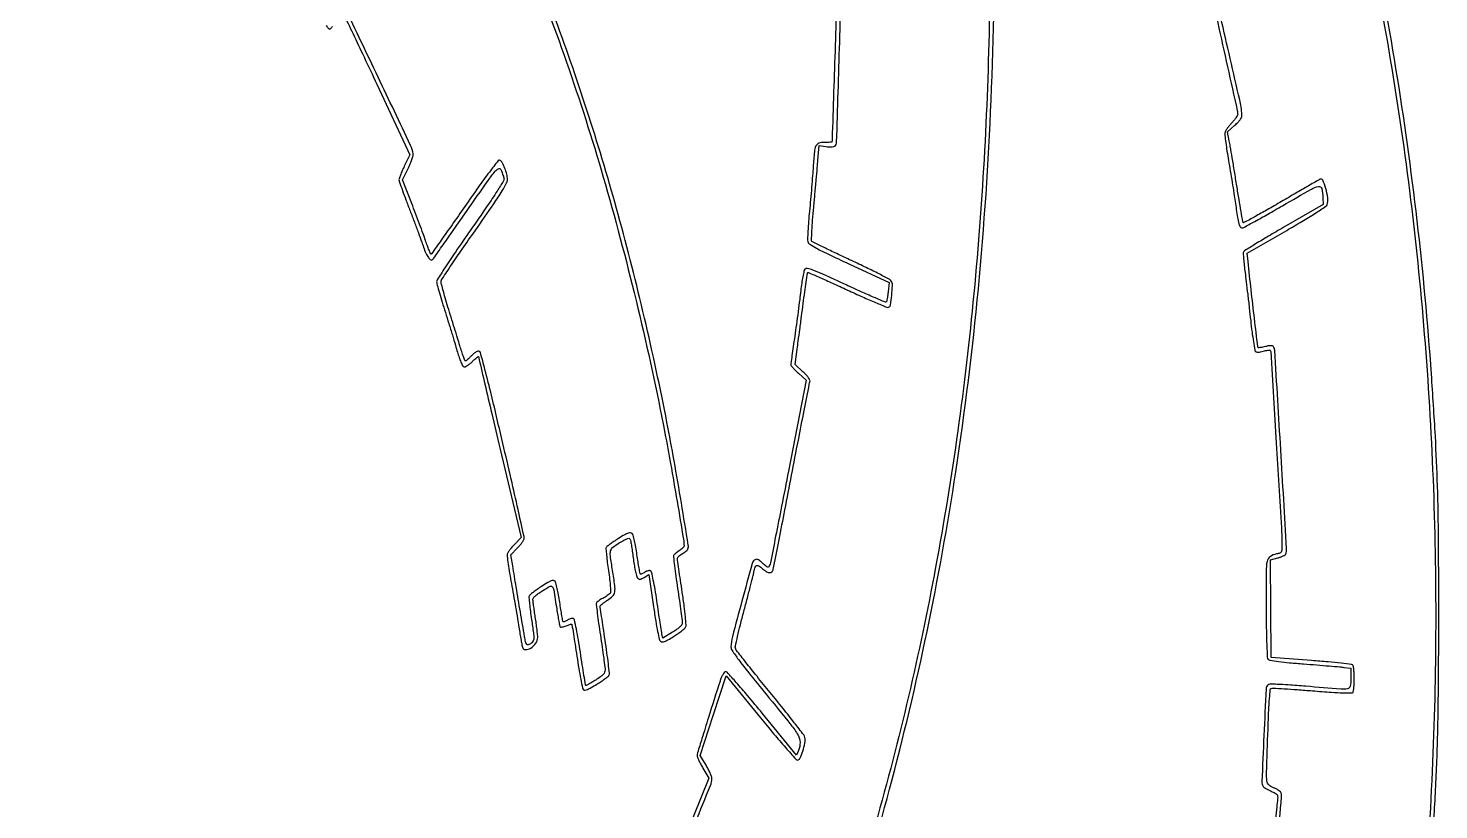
# Model space of a CAD drawing. Extents: x 0 to 4048, y 0 to 4048.
# Drawn here: x 1060 to 1918, y 976 to 1452 of the extents above; entities that cross this region are included whole.
import ezdxf

# ---------------------------------------------------------------- set-up
doc = ezdxf.new("R2010")
doc.units = 0

msp = doc.modelspace()

# ---------------------------------------------------------------- linework, layer by layer
for points in [[(1552.896277, 1497.104996, -0.000024), (1551.047513, 1441.203671, -0.000009), (1549.151977, 1384.000435, -0.018967), (1549.027359, 1382.25, -0.363687), (1548.921957, 1382.148982, -0.002917), (1547.678891, 1382.073437, -0.008539), (1546.212087, 1382.017985, -0.005177), (1544.475249, 1382, 0.078854), (1541.073337, 1381.460135, 0.209683), (1539.276821, 1379.858406, 0.084413), (1538.342854, 1376.359559, 0.007091), (1537.609014, 1367, -0.003467), (1537.242274, 1361.843102, -0.001395), (1536.672646, 1354.801624, -0.00138), (1536.01703, 1347.220903, -0.001747), (1535.367264, 1340.218296, 0.004457), (1534.808154, 1333.815743, 0.006128), (1534.427495, 1328.050979, 0.004054), (1534.207166, 1323.219549, 0.070961), (1534.370157, 1321.661313, 0.18973), (1535.520498, 1320.053071, 0.019325), (1539.628227, 1317.611712, 0.013525), (1546.520619, 1314.105856, 0.002514), (1559.385977, 1308.073086), (1583.830738, 1296.760137), (1583.288505, 1291.130068, -0.009176), (1583.035424, 1288.926825, -0.012767), (1582.722507, 1286.966014, -0.009236), (1582.392821, 1285.358253, -0.138833), (1582.123136, 1284.860618, -0.308727), (1581.555973, 1284.746016, -0.001027), (1574.67353, 1287.668565, -0.004914), (1566.831573, 1291.109102, -0.002998), (1557.637816, 1295.317441, 0.001793), (1543.590457, 1301.788463, 0.016976), (1537.472141, 1304.333127, 0.038306), (1534.052518, 1305.329875, 0.294733), (1532.56645, 1304.759989, 0.102431), (1532.031249, 1303.584399, 0.008437), (1531.338351, 1300.271789, 0.011017), (1530.659699, 1296.252988, 0.008265), (1530.083688, 1291.803166, -0.003449), (1529.427577, 1286.320282, -0.001472), (1528.477738, 1278.994676, -0.001456), (1527.419131, 1271.188997, -0.001915), (1526.405055, 1264.072326, 0.000758), (1525.483283, 1257.70887, 0.001165), (1524.706485, 1252.196872, 0.000372), (1524.04806, 1247.418589, 0.034061), (1524, 1246.713898, 0.17376), (1524.196525, 1246.165464, 0.010302), (1525.362483, 1244.80558, 0.014531), (1526.861269, 1243.223708, 0.010137), (1528.638239, 1241.524509), (1533.276477, 1237.265872), (1522.571052, 1181.882936, -0.000602), (1518.414265, 1160.516596, -0.000953), (1514.794167, 1142.212869, -0.000204), (1511.574306, 1126.128383, -0.043258), (1511.1297, 1124.607683, -0.079575), (1510.582471, 1123.673111, -0.29842), (1509.964345, 1123.480376, -0.103276), (1509.033167, 1123.969408, -0.007782), (1506.848107, 1125.828502, 0.015014), (1504.918314, 1127.422876, 0.075409), (1503.699311, 1128.104653, 0.145322), (1502.742094, 1128.172528, 0.117632), (1501.811786, 1127.720818, 0.155731), (1500.416871, 1125.571186, 0.000946), (1494.229862, 1102.749169, 0.002284), (1488.528618, 1081.167909, 0.053461), (1487.603596, 1074.915743, 0.161096), (1488.223187, 1072.756021, 0.009903), (1492.154645, 1067.233136, 0.009631), (1498.385123, 1059.167035, 0.002334), (1509, 1046.084268, -0.00222), (1524.087366, 1027.497901, -0.038952), (1528.465717, 1021.092, -0.129773), (1529.649378, 1016.705922, -0.100642), (1528.686748, 1011.835245), (1527.5, 1008.994571), (1506.593791, 1034.540526, 0.003073), (1497.725454, 1045.242156, 0.006962), (1490.855254, 1053.201895, 0.002688), (1485.265438, 1059.431002, 0.262212), (1484.176657, 1059.793241, 0.187922), (1483.479333, 1059.35293, 0.030792), (1482.595717, 1057.98796, 0.029886), (1481.701064, 1056.15088, 0.021266), (1480.913709, 1054, 0.000471), (1473.876967, 1031.837917, 0.002213), (1469.901486, 1019.080164, 0.00137), (1467.252535, 1010.359851, 0.073173), (1467, 1008.643476, 0.098575), (1467.181468, 1007.731967, 0.011008), (1468.039381, 1005.785014, 0.01304), (1469.183348, 1003.494168, 0.010227), (1470.538319, 1001.069931), (1474.076638, 995.032708), (1455.381167, 948.766354, -0.000685)], [(1242.60067, 1580.849763, 0.000013), (1229.721799, 1546.094136, 0.000045)], [(1771.85362, 1508.779928, -0.00003), (1783.883999, 1454.828935, -0.000055), (1795.7951, 1401.370149, -0.059706), (1796.028319, 1399.042163, -0.129617), (1795.805001, 1398.257338, -0.020572), (1794.925607, 1396.903767, -0.021631), (1793.727486, 1395.361742, -0.017426), (1792.314172, 1393.809695, 0.022679), (1790.878086, 1392.198984, 0.023415), (1789.609951, 1390.481359, 0.023946), (1788.657284, 1388.896644, 0.085695), (1788.284156, 1387.779734, 0.065783), (1788.253961, 1386.275165, 0.004262), (1788.777893, 1381.923947, 0.006153), (1789.512604, 1376.735266, 0.004546), (1790.448292, 1371.012202, -0.0016), (1791.52051, 1364.688278, -0.001179), (1792.668963, 1357.678584, -0.001191), (1793.723378, 1351.045951, -0.002666), (1794.485695, 1346, 0.002351), (1795.932098, 1336.384981, 0.024835), (1796.734886, 1332.498084, 0.073419), (1797.529827, 1330.617392, 0.261827), (1798.628011, 1330, 0.124286), (1799.679842, 1330.265557, 0.00126), (1806.480987, 1333.955701, 0.003992), (1814.29958, 1338.30479, 0.002569), (1823.298556, 1343.466216, -0.002055), (1840.961798, 1353.621197, -0.080686), (1845.178215, 1355.19212, -0.403468), (1847.18333, 1353.903031, -0.052167), (1847.90032, 1348.341091), (1848, 1344.182181), (1824.027439, 1330.341091, 0.002836), (1814.802369, 1324.944784, 0.004466), (1806.950215, 1320.196325, 0.00128), (1800.1883, 1316.000295, 0.160133), (1799.555808, 1315.242142, 0.109602), (1799.410147, 1314.335965, 0.004576), (1799.634189, 1311.051401, 0.007725), (1799.997787, 1307.140685, 0.005394), (1800.523457, 1302.742142, -0.002329), (1801.221315, 1297.19178, -0.000918), (1802.132292, 1289.545544, -0.000909), (1803.086507, 1281.279428, -0.001136), (1803.940696, 1273.604391, 0.004294), (1804.755848, 1266.678235, 0.006573), (1805.592761, 1260.691108, 0.002698), (1806.400438, 1255.60305, 0.156913), (1806.825717, 1254.774283, 0.155452), (1807.45561, 1254.448781, 0.048408), (1808.530458, 1254.371487, 0.038917), (1809.923666, 1254.515143, 0.022218), (1811.573879, 1254.892788, -0.012648), (1813.066726, 1255.264617, -0.018642), (1814.395272, 1255.508478, -0.014215), (1815.480618, 1255.634757, -0.22173), (1815.823262, 1255.510071, -0.183295), (1816.197386, 1254.678636, -0.000025), (1819.556418, 1198.962313, -0.000291), (1822.632618, 1147.393983, -0.013386), (1822.974321, 1136.795313, -0.013518), (1822.911106, 1133.865932, -0.124687), (1822.542804, 1132.661263, -0.177503), (1821.693101, 1131.981625, -0.033993), (1819.75, 1131.474388, 0.106389), (1815.796766, 1129.80593, 0.194382), (1813.920942, 1126.914326, 0.047248), (1813.323709, 1120.781077, 0.001913), (1813.35004, 1098.462908, 0.002261), (1813.479566, 1084.867359, 0.006643), (1813.735383, 1075.510901, 0.003771), (1814.06904, 1068.58833, 0.176473), (1814.616061, 1067.312511, 0.169002), (1815.702376, 1066.744814, 0.004892), (1820.931837, 1066.024231, 0.008528), (1827.591519, 1065.288084, 0.004152), (1836.116061, 1064.564044, -0.001063), (1844.23262, 1063.925131, -0.00133), (1851.760655, 1063.29628, -0.001069), (1858.0762, 1062.73819, -0.010346), (1860.75, 1062.440261), (1865, 1061.877454), (1865, 1055.438727, -0.054177), (1864.509595, 1050.92606, -0.307066), (1862.843958, 1049.347868, -0.06049), (1858.936825, 1049.184604, -0.001029), (1837.5, 1050.927563, 0.0027), (1826.764539, 1051.764329, 0.010502), (1820.108056, 1052.106664, 0.009971), (1815.610697, 1052.153614, 0.194731), (1814.354029, 1051.630947, 0.187867), (1813.348019, 1049.381781, 0.000738), (1811.99466, 1021.035835, 0.000883), (1810.742979, 992.904466, 0.150182), (1811.502526, 989.995913, 0.101774), (1812.028679, 989.438352, 0.017569), (1813.252567, 988.6428, 0.018481), (1814.779341, 987.80018, 0.015597), (1816.452131, 987.020519, -0.017613), (1818.830242, 985.900424, -0.10065), (1819.913346, 985.031652, -0.149744), (1820.354269, 983.979588, -0.055219), (1820.336802, 982.353279, 0.006415), (1819.802716, 977.438006, 0.000026), (1814.511866, 922.119025, 0.000007), (1809.065941, 865.139544, 0.023823)], [(1915.517743, 970.388124, 0.006865), (1917.278223, 1005.614749, 0.006286), (1918.159285, 1042.888004, 0.002648), (1918.4483, 1093, 0.002011), (1918.28151, 1139.987388, 0.005673), (1917.660397, 1172.818144, 0.006465), (1916.348877, 1203.16504, 0.003359), (1913.968252, 1241, 0.02298), (1892.384245, 1427.027015, 0.025426), (1854.23419, 1604.014125, 0.027084)], [(1817.66423, 928.012229, 0.000082), (1822.764538, 983.695493, 0.099958), (1822.522029, 985.930593, 0.13427), (1822.042289, 986.672057, 0.034273), (1820.902634, 987.558482, 0.032417), (1819.412619, 988.426963, 0.027931), (1817.747967, 989.144677, -0.102492), (1814.946535, 990.88348, -0.182003), (1813.778056, 993.29643, -0.030605), (1813.628845, 998.316213, -0.000563), (1814.493914, 1024.841866, -0.002692), (1814.936955, 1036.163711, -0.009061), (1815.400828, 1043.562222, -0.005695), (1815.888457, 1048.840234, -0.282384), (1816.500283, 1049.638482, -0.10558), (1817.43691, 1049.78582, -0.001012), (1824.360008, 1049.395103, -0.003318), (1832.343674, 1048.875133, -0.002136), (1841.592671, 1048.171373, 0.002479), (1853.111729, 1047.30283, 0.009496), (1860.295064, 1046.93394, 0.007188), (1865.251954, 1046.845004, 0.254261), (1866.234687, 1047.374757, 0.112298), (1866.523437, 1048.154247, 0.010232), (1866.75356, 1050.22571, 0.012841), (1866.915745, 1052.736926, 0.009704), (1866.969374, 1055.5, 0.009705), (1866.915749, 1058.26245, 0.012863), (1866.75356, 1060.771743, 0.010226), (1866.523473, 1062.841293, 0.113178), (1866.234687, 1063.616572, 0.218092), (1865.381906, 1064.150474, 0.002896), (1859.04113, 1064.941557, 0.007029), (1851.148794, 1065.767494, 0.003372), (1841, 1066.616572), (1816.5, 1068.5), (1816.235147, 1098.231862), (1815.970295, 1127.963724), (1820.417143, 1129.083453, 0.022977), (1822.156248, 1129.607392, 0.029095), (1823.704181, 1130.25591, 0.029627), (1824.898042, 1130.93023, 0.159072), (1825.362552, 1131.502411, 0.106785), (1825.840857, 1134.590944, 0.000145), (1822.256083, 1194.860431, 0.000106), (1818.617215, 1255.524613, 0.150816), (1817.8235, 1257.6365, 0.14344), (1817.182461, 1258.100937, 0.079581), (1816.225143, 1258.278327, 0.050691), (1814.863241, 1258.173387, 0.017597), (1812.935839, 1257.755746, -0.010379), (1811.373476, 1257.39352, -0.015647), (1809.997582, 1257.149157, -0.010411), (1808.864539, 1257.008329, -0.230573), (1808.561045, 1257.119246, -0.1635), (1808.303373, 1257.662271, -0.000102), (1806.256009, 1274.826982, -0.001392), (1804.232609, 1292.232824, -0.001429), (1802.324001, 1309.5), (1801.785789, 1314.5), (1825.897663, 1328.477346, 0.003971), (1835.177877, 1333.955887, 0.006173), (1843.083068, 1338.841596, 0.002233), (1849.786785, 1343.142147, 0.173873), (1850.541939, 1344.132139, 0.110066), (1850.900305, 1348.190134, 0.038082), (1849.682651, 1353.97983, 0.037036), (1847.812431, 1358.987077, 0.437131), (1846.047746, 1359.562294, 0.004127), (1845.613043, 1359.314924, 0.000009), (1838.962079, 1355.456983, 0.000061), (1831.477446, 1351.114077, 0.000038), (1822.695503, 1346.016107, -0.00224), (1813.918501, 1340.972561, -0.003699), (1806.454319, 1336.80055, -0.00057), (1799.840992, 1333.177874, -0.332888), (1799.4297, 1333.236967, -0.153454), (1799.202098, 1333.673227, -0.000463), (1798.081499, 1339.996143, -0.002602), (1796.855429, 1347.169868, -0.001617), (1795.487872, 1355.599136, 0.001012), (1794.073777, 1364.382439, 0.001206), (1792.703143, 1372.661577, 0.001041), (1791.515808, 1379.638785, 0.007836), (1790.895485, 1382.929637), (1789.783619, 1388.359274), (1794.303284, 1392.429637, 0.01753), (1796.43699, 1394.491175, 0.04642), (1797.761309, 1396.146478, 0.066864), (1798.460225, 1397.599025, 0.098632), (1798.626751, 1399, 0.03682), (1797.260409, 1407.924262, 0.000578), (1785.665246, 1458.195811, 0.000108), (1773.2809, 1511.554731, 0.248991)], [(1869.350723, 1532.5, -0.022782), (1899.232985, 1363.367051, -0.021243), (1914.480958, 1188.219662, -0.020985), (1914.907423, 1010.208092, -0.020884), (1900.422442, 832.5, -0.026267)], [(1524.702951, 813.507838, 0.033553), (1584.12301, 988.253546, 0.027448), (1624.46608, 1181.5, 0.014245), (1638.176916, 1292.919807, 0.013138), (1645.976351, 1407.98605, 0.013002), (1647.771867, 1524.559431, 0.013194)], [(1456.481555, 944.983671, 0.000425), (1475.12106, 990.491967, 0.097278), (1476, 994.966884, 0.092489), (1475.799892, 996.039429, 0.014042), (1474.953463, 998.058365, 0.015322), (1473.801379, 1000.409006, 0.012726), (1472.43732, 1002.83735), (1468.874641, 1008.818042), (1476.772191, 1033.052073), (1484.669741, 1057.286104), (1505.58487, 1031.685274, 0.00347), (1513.719103, 1021.868557, 0.005514), (1520.831534, 1013.592285, 0.001598), (1527.084194, 1006.522439, 0.207237), (1528.118225, 1006.042222, 0.305836), (1529.587394, 1006.97878, 0.024423), (1531.298094, 1011.512151, 0.030672), (1532.54642, 1016.387266, 0.095187), (1532.544893, 1019.766887, 0.115195), (1531.873897, 1021.27092, 0.001831), (1526.159401, 1028.746414, 0.004718), (1519.376215, 1037.383084, 0.003097), (1511.40965, 1047.206424, -0.002015), (1503.442479, 1056.987155, -0.003135), (1496.661025, 1065.48961, -0.000934), (1490.837094, 1072.914673, -0.102226), (1490.278242, 1074.044004, -0.118378), (1490.254041, 1075.246689, -0.002327), (1491.607938, 1081.295647, -0.005434), (1493.306323, 1088.366906, -0.003603), (1495.402084, 1096.446685, 0.001122), (1497.573999, 1104.652287, 0.001494), (1499.5085, 1112.118602, 0.001048), (1501.098825, 1118.38764, 0.015225), (1501.588972, 1120.62257, -0.029766), (1502.292444, 1123.436678, -0.234137), (1503.197648, 1124.380601, -0.235584), (1504.492871, 1124.229173, -0.030107), (1506.809684, 1122.506687, 0.035949), (1509.316474, 1120.688, 0.129833), (1511.186516, 1120.114545, 0.223663), (1512.501665, 1120.671751, 0.123191), (1513.332992, 1122.25, 0.011699), (1513.719154, 1124.007666, 0.000072), (1516.839094, 1139.995312, 0.000297), (1520.388532, 1158.255567, 0.000189), (1524.496587, 1179.5, -0.000293), (1528.603, 1200.712272, -0.000466), (1532.146394, 1218.868402, -0.000092), (1535.286983, 1234.86559, -0.022792), (1535.634016, 1236.286049, 0.163824), (1535.591994, 1237.34745, 0.059766), (1534.883277, 1238.696481, 0.040583), (1533.523133, 1240.363956, 0.015672), (1531.387542, 1242.451821), (1526.617426, 1246.831542), (1527.882002, 1256.165771, 0.000468), (1528.529798, 1260.981205, 0.000148), (1529.487528, 1268.167538, 0.000148), (1530.550568, 1276.180286, 0.000164), (1531.571834, 1283.915211, -0.001763), (1532.530878, 1291.004199, -0.002833), (1533.404052, 1297.040335, -0.00053), (1534.209001, 1302.352441, -0.159828), (1534.403495, 1302.736828, -0.308527), (1534.776305, 1302.80732, -0.000436), (1541.659113, 1299.795193, -0.003187), (1549.40768, 1296.337075, -0.001933), (1558.532773, 1292.152052, 0.003433), (1567.716414, 1287.973477, 0.005425), (1575.653899, 1284.530302, 0.001632), (1582.553821, 1281.652221, 0.191884), (1583.50449, 1281.640097, 0.267504), (1584.61575, 1283.009749, 0.013182), (1585.414053, 1288.999906, 0.017184), (1585.841978, 1294.95299, 0.137761), (1585.20452, 1297.599027, 0.144645), (1584.252817, 1298.527965, 0.002455), (1577.704566, 1301.946108, 0.006057), (1569.964852, 1305.819983, 0.003965), (1560.955314, 1310.10581, -0.001357), (1551.956482, 1314.329121, -0.002136), (1544.255361, 1318.00927, -0.00052), (1537.535566, 1321.264439, -0.085885), (1536.873936, 1321.74028, -0.208266), (1536.608011, 1322.435587, -0.001867), (1536.88893, 1328.151832, -0.005987), (1537.319028, 1334.778658, -0.003782), (1537.97186, 1342.5, 0.000547), (1538.72793, 1350.80229, 0.000527), (1539.475311, 1359.209184, 0.000521), (1540.11825, 1366.617354, 0.001925), (1540.501347, 1371.297221), (1541.187405, 1380.094443), (1545.343703, 1379.51902, 0.020135), (1547.015263, 1379.355851, 0.023913), (1548.60091, 1379.341224, 0.02371), (1549.918292, 1379.454802, 0.121646), (1550.595565, 1379.721798, 0.234745), (1551.914674, 1382.18279, 0.000261), (1553.76503, 1443.085869, 0.000301), (1555.540485, 1503.773257, 0.19273)], [(1363.275476, 1495.277234, -0.026346), (1411.136688, 1356.405212, -0.022141), (1447.377019, 1205, -0.003672), (1450.813386, 1186.465491, -0.00199), (1454.781623, 1163.622296, -0.000655), (1458.660664, 1140.570164, -0.041374), (1459, 1136.476321, -0.150389), (1458.802303, 1135.833899, -0.041014), (1458.127962, 1134.998401, -0.037595), (1457.167603, 1134.130978, -0.031479), (1456.031361, 1133.359454, 0.018673), (1454.865727, 1132.61083, 0.02169), (1453.818005, 1131.811667, 0.021332), (1452.999413, 1131.06774, 0.1078), (1452.665259, 1130.552918, 0.119833), (1452.564119, 1129.730885, 0.001381), (1453.221335, 1124.228045, 0.004127), (1454.053349, 1117.858349, 0.00267), (1455.116424, 1110.5, -0.001404), (1456.208305, 1103.075146, -0.002019), (1457.130167, 1096.49375, -0.001065), (1457.876463, 1090.915529, -0.03192), (1457.971515, 1089.5, -0.15179), (1457.63067, 1088.390476, -0.052011), (1456.530614, 1087.093043, -0.037066), (1454.712263, 1085.593777, -0.015307), (1452.050532, 1083.831555), (1446.123085, 1080.16311), (1445.585263, 1082.831555, -0.010849), (1445.265299, 1084.618421, -0.000699), (1444.453324, 1089.846083, -0.00102), (1443.506985, 1096.08004, -0.00076), (1442.487093, 1102.96362, 0.005458), (1441.399946, 1109.853951, 0.009114), (1440.316569, 1115.622951, 0.004389), (1439.29059, 1120.375042, 0.201619), (1438.723049, 1121.171165, 0.140588), (1438.094846, 1121.347888, 0.053748), (1437.183673, 1121.244936, 0.047762), (1436.159687, 1120.910868, 0.042334), (1435.172914, 1120.377642, -0.018007), (1434.245576, 1119.816677, -0.027621), (1433.401518, 1119.406041, -0.026222), (1432.715104, 1119.15926, -0.276246), (1432.437634, 1119.229032, -0.153167), (1432.250659, 1119.586932, -0.001167), (1431.670764, 1122.864462, -0.004182), (1431.043455, 1126.645322, -0.002655), (1430.37304, 1131.058935, 0.008368), (1429.639689, 1135.541306, 0.0115), (1428.82078, 1139.541914, 0.008331), (1428.010892, 1142.829065, 0.121382), (1427.441943, 1143.870984, 0.190362), (1426.451153, 1144.353481, 0.106047), (1425.101067, 1144.170998, 0.044691), (1422.990968, 1143.190523, 0.007272), (1419.111206, 1140.870984, 0.008314), (1416.368081, 1139.112678, 0.011646), (1413.982289, 1137.445447, 0.008093), (1412.060951, 1135.986636, 0.134204), (1411.586726, 1135.34756, 0.115655), (1411.464994, 1134.491728, 0.003267), (1411.821496, 1130.771282, 0.006497), (1412.329171, 1126.378445, 0.004402), (1413.016568, 1121.387061, -0.006205), (1413.750047, 1115.915097, -0.01326), (1414.151636, 1111.670038, -0.010515), (1414.302955, 1108.437318, -0.181575), (1413.962653, 1107.454999, -0.057556), (1413.385987, 1106.903509, -0.012888), (1412.278635, 1106.109066, -0.013208), (1410.944296, 1105.253539, -0.012432), (1409.539771, 1104.451484, 0.016966), (1408.175532, 1103.655948, 0.020892), (1406.962757, 1102.819758, 0.019817), (1406.017517, 1102.047466, 0.123874), (1405.66787, 1101.535986, 0.118478), (1405.572785, 1100.728995, 0.001385), (1406.226271, 1095.369946, 0.004113), (1407.052186, 1089.165462, 0.002663), (1408.105037, 1082, -0.001754), (1409.187653, 1074.724001, -0.002406), (1410.107128, 1068.170347, -0.001548), (1410.836013, 1062.658743, -0.028455), (1410.962032, 1060.899053, -0.099056), (1410.687779, 1059.416099, -0.091862), (1409.861013, 1058.107726, -0.05402), (1408.232366, 1056.690482, -0.013155), (1405.25229, 1054.730096, -0.005919), (1403.026352, 1053.384541, -0.009629), (1401.10177, 1052.301389, -0.003762), (1399.455538, 1051.432095, -0.326876), (1399.194113, 1051.472554, -0.156918), (1399.041571, 1051.769828, -0.000266), (1398.101229, 1057.51376, -0.00198), (1397.072188, 1063.981549, -0.001219), (1395.909632, 1071.602388, 0.004754), (1394.687645, 1079.249765, 0.007425), (1393.475562, 1085.806038, 0.002842), (1392.327573, 1091.373534, 0.204843), (1391.799709, 1092.123787, 0.146945), (1391.197797, 1092.285051, 0.051869), (1390.303309, 1092.164763, 0.046013), (1389.28881, 1091.818086, 0.03972), (1388.300691, 1091.277451, -0.020446), (1387.362998, 1090.716449, -0.030914), (1386.501206, 1090.314457, -0.031437), (1385.80117, 1090.088828, -0.264508), (1385.49319, 1090.173477, -0.151877), (1385.280466, 1090.578172, -0.001493), (1384.687084, 1093.848142, -0.004739), (1384.047455, 1097.641498, -0.003033), (1383.37304, 1102.058935, 0.008092), (1382.642709, 1106.538378, 0.011184), (1381.832906, 1110.529789, 0.007949), (1381.034907, 1113.812971, 0.12201), (1380.48322, 1114.829707, 0.203273), (1379.517481, 1115.27232, 0.099156), (1378.156487, 1115.0401, 0.043246), (1376.040625, 1114.009914, 0.007618), (1372.279805, 1111.67935, 0.009794), (1369.564046, 1109.862577, 0.01325), (1367.187735, 1108.109197, 0.010228), (1365.293961, 1106.569494, 0.125984), (1364.759937, 1105.816789, 0.112533), (1364.616734, 1104.817136, 0.004355), (1364.956384, 1101.076349, 0.007577), (1365.467292, 1096.630355, 0.005254), (1366.173671, 1091.620501, -0.002574), (1367.366524, 1083.476367, -0.032699), (1367.598036, 1080.391659, -0.100225), (1367.26881, 1078.682055, -0.1338), (1366.30896, 1077.435159, -0.027555), (1364.645593, 1076.31267, -0.189953), (1363.691582, 1076.155673, -0.243447), (1363.030059, 1076.701578, -0.045235), (1362.529186, 1078.25, -0.013421), (1361.970267, 1081.070895, -0.000244), (1359.407961, 1096.153922, -0.000694), (1356.851032, 1111.378057, -0.001139), (1354.733955, 1124.272401), (1353.637852, 1131.044802), (1357.50824, 1135.008438, 0.016762), (1359.011899, 1136.655305, 0.019292), (1360.329679, 1138.32592, 0.018737), (1361.329431, 1139.813203, 0.096844), (1361.678126, 1140.736037, 0.096795), (1361.643764, 1142.121021, 0.000335), (1358.006344, 1158.505273, 0.001799), (1353.80406, 1177.059395, 0.001125), (1348.757872, 1198.75, 0.001007), (1341.800996, 1228.086071, 0.005613), (1337.861201, 1243.771628, 0.003181), (1335.055897, 1254.163307, 0.33716), (1333.956151, 1255, 0.119258), (1333.160119, 1254.807394, 0.029443), (1331.994595, 1254.11875, 0.028455), (1330.716498, 1253.148296, 0.025129), (1329.5, 1252, -0.010641), (1328.351045, 1250.850737, -0.015045), (1327.276751, 1249.88125, -0.011107), (1326.354148, 1249.132333, -0.166423), (1325.967578, 1249, -0.310039), (1325.63502, 1249.228142, -0.004023), (1324.697608, 1251.717187, -0.009896), (1323.666753, 1254.703859, -0.006126), (1322.568613, 1258.25, 0.001892), (1321.204471, 1262.790846, 0.000761), (1319.30701, 1268.987452, 0.000753), (1317.242911, 1275.656091, 0.000953), (1315.313962, 1281.813667, -0.005841), (1313.617622, 1287.420261, -0.008435), (1312.259939, 1292.418055, -0.004933), (1311.235084, 1296.633004, -0.123808), (1311.255995, 1297.813667, -0.081913), (1311.804412, 1299.017299, -0.000709), (1317.474058, 1307.441104, -0.002457), (1324.057387, 1317.08999, -0.001579), (1331.783587, 1328.219878, 0.00167), (1343.201281, 1344.673838, 0.01267), (1348.359684, 1352.582475, 0.024242), (1351.013705, 1357.393154, 0.140416), (1351.518338, 1360.219878, 0.04439), (1350.878563, 1363.527456, 0.031489), (1349.607746, 1367.088863, 0.02834), (1348.093767, 1370.126529, 0.17602), (1346.787256, 1371.234361, 0.329302), (1345.865735, 1370.967962, 0.002195), (1340.521176, 1363.919356, 0.006555), (1333.9863, 1354.980224, 0.002826), (1325.5, 1342.902488, -0.001026), (1317.795696, 1331.853379, -0.001688), (1311.228125, 1322.542653, -0.00015), (1305.319697, 1314.231425, -0.218389), (1305, 1314.04733, -0.327215), (1304.737505, 1314.204687, -0.00298), (1303.813415, 1316.437888, -0.008542), (1302.786492, 1319.091042, -0.005238), (1301.66269, 1322.250489, 0.004461), (1300.195847, 1326.394758, 0.001585), (1298.027246, 1332.293926, 0.001573), (1295.605564, 1338.755224, 0.001853), (1293.271016, 1344.856492), (1287.716653, 1359.212985), (1291.108326, 1366.228519, 0.012201), (1292.385663, 1369.043938, 0.015557), (1293.417523, 1371.701077, 0.013519), (1294.142855, 1373.94791, 0.113009), (1294.206645, 1375.006904, 0.069727), (1292.57091, 1380.218511, 0.000499), (1272.798701, 1421.747121, 0.000175), (1252.281468, 1464.691207, 0.236957)], [(1251.562275, 1460.588894, -0.000212), (1257.537702, 1448.130622, -0.001326), (1264.238628, 1434.048823, -0.000825), (1272.02635, 1417.5), (1292.175121, 1374.5), (1288.731963, 1367.5, 0.010792), (1287.430945, 1364.704227, 0.01414), (1286.371105, 1362.093915, 0.011655), (1285.606892, 1359.89227, 0.116244), (1285.530074, 1358.926092, 0.047928), (1285.812703, 1357.809414, 0.001185), (1287.603552, 1352.84248, 0.002551), (1289.749968, 1347.025966, 0.001733), (1292.24992, 1340.426092, -0.001372), (1294.85642, 1333.559927, -0.001531), (1297.330831, 1326.925921, -0.001409), (1299.40636, 1321.259803, -0.008091), (1300.449061, 1318.236617, 0.02655), (1301.867304, 1314.569522, 0.052596), (1303.434642, 1311.877331, 0.092951), (1304.875641, 1310.526485, 0.37115), (1305.981276, 1310.685714, 0.026039), (1306.506337, 1311.355424, 0.000093), (1312.314018, 1319.617958, 0.000499), (1318.881584, 1328.985122, 0.000313), (1326.542739, 1339.949887, -0.000927), (1339.820702, 1358.90388, -0.019178), (1344.036137, 1364.434163, -0.118773), (1346.161457, 1366.032183, -0.422436), (1347.573549, 1365.449887, -0.00508), (1348.068581, 1364.174054, -0.003968), (1348.581015, 1362.779029, -0.004013), (1349.037458, 1361.472359, -0.009767), (1349.347332, 1360.5, -0.209977), (1349.119706, 1358.688005, -0.007052), (1345.239955, 1352.402508, -0.008688), (1339.244908, 1343.341104, -0.002135), (1329.068812, 1328.660769, 0.002555), (1319.813438, 1315.284727, 0.006985), (1313.452555, 1305.706343, 0.004032), (1308.848393, 1298.43035, 0.170665), (1308.456317, 1296.660769, 0.038957), (1308.74946, 1295.198944, 0.001891), (1310.117174, 1290.434726, 0.003068), (1311.799472, 1284.786517, 0.002207), (1313.744328, 1278.5, -0.001187), (1315.841266, 1271.770543, -0.001064), (1317.984571, 1264.78166, -0.001066), (1319.881854, 1258.49964, -0.003344), (1321.119453, 1254.267352, 0.013397), (1322.123532, 1251.073464, 0.018896), (1323.20015, 1248.290871, 0.015344), (1324.227576, 1246.095084, 0.18612), (1324.905868, 1245.482628, 0.19004), (1325.719851, 1245.490111, 0.039824), (1327.018477, 1246.140646, 0.034984), (1328.54913, 1247.219464, 0.022406), (1330.172277, 1248.668224, -0.012106), (1331.642564, 1250.035975, -0.02432), (1332.87831, 1251.028026, -0.031747), (1333.770549, 1251.592823, -0.566603), (1334.009204, 1251.452948, 0.054812), (1334.099889, 1250.695598, 0.00006), (1337.808576, 1234.770553, 0.000573), (1341.979344, 1216.963415, 0.000352), (1346.930311, 1196), (1359.842215, 1141.5), (1355.732706, 1137.270182, 0.016064), (1354.139203, 1135.520961, 0.018902), (1352.749435, 1133.762882, 0.0181), (1351.696753, 1132.207306, 0.101428), (1351.347686, 1131.270182, 0.072559), (1351.335777, 1130.021508, 0.002659), (1352.001415, 1125.319991, 0.004803), (1352.873625, 1119.75869, 0.003349), (1353.960036, 1113.5, -0.001259), (1355.186531, 1106.605387, -0.000985), (1356.484236, 1099.115625, -0.000996), (1357.664516, 1092.139377, -0.002438), (1358.497761, 1087, 0.001875), (1359.165676, 1082.850814, 0.002466), (1359.807965, 1079.070312, 0.001793), (1360.373136, 1075.907131, 0.023632), (1360.6412, 1074.75, 0.329711), (1362.552412, 1073.270004, 0.148397), (1365.784581, 1074.173932, 0.099967), (1368.89102, 1077.16581, 0.154032), (1369.982063, 1080.702251, 0.024393), (1369.892109, 1082.330558, 0.003993), (1369.539308, 1085.468786, 0.004388), (1369.061859, 1089.157721, 0.003857), (1368.5, 1093, -0.002132), (1367.938698, 1096.748104, -0.002861), (1367.463926, 1100.15, -0.001976), (1367.093488, 1103.005844, -0.030115), (1367.028948, 1104, -0.195842), (1367.343678, 1104.783043, -0.021366), (1368.781237, 1106.146945, -0.023612), (1370.713143, 1107.6749, -0.016935), (1373.003914, 1109.202366, -0.016276), (1377.547173, 1111.813769, -0.367458), (1378.917404, 1111.514315, -0.12392), (1379.713386, 1109.656395, -0.001899), (1381.523238, 1098.027125, 0.003564), (1382.167171, 1093.978326, 0.005501), (1382.78717, 1090.489082, 0.002011), (1383.363952, 1087.504134, 0.148706), (1383.594373, 1087.072293, 0.225376), (1383.948463, 1086.94622, 0.022698), (1384.858861, 1087.080722, 0.024964), (1385.981991, 1087.357933, 0.017257), (1387.222222, 1087.777778, -0.010211), (1388.448489, 1088.212247, -0.015708), (1389.527688, 1088.532729, -0.010114), (1390.420281, 1088.748351, -0.255928), (1390.652981, 1088.680353, -0.157461), (1390.792848, 1088.407065, -0.000239), (1391.693731, 1082.831894, -0.001879), (1392.679661, 1076.561824, -0.001155), (1393.795936, 1069.17073, 0.004401), (1394.970056, 1061.724345, 0.006676), (1396.134211, 1055.273498, 0.002912), (1397.228622, 1049.810662, 0.146498), (1397.742532, 1048.857468, 0.242973), (1398.625128, 1048.576023, 0.053569), (1400.204037, 1049.021602, 0.033167), (1402.508054, 1050.130019, 0.00967), (1405.897615, 1052.134481, 0.009451), (1408.641524, 1053.902099, 0.012937), (1411.038038, 1055.602376, 0.009712), (1412.953256, 1057.096026, 0.130244), (1413.47365, 1057.809778, 0.120473), (1413.606679, 1058.818156, 0.001918), (1412.954686, 1064.591223, 0.004929), (1412.10119, 1071.320827, 0.003233), (1410.991554, 1079.056285, -0.000527), (1409.844954, 1086.75286, -0.000832), (1408.879294, 1093.357939, -0.000184), (1408.042992, 1099.160513, -0.036302), (1408.001788, 1099.746507, -0.215102), (1408.191192, 1100.163757, -0.011706), (1409.324401, 1101.113447, -0.016508), (1410.778095, 1102.198258, -0.011158), (1412.501788, 1103.341824, 0.058659), (1415.575894, 1105.830966, 0.153336), (1416.845411, 1108.33841, 0.074727), (1416.904096, 1112.200326, 0.007217), (1415.513653, 1121.5, -0.006576), (1414.186457, 1130.299575, -0.095949), (1414.357653, 1133.42234, -0.165937), (1415.752087, 1135.5743, -0.029518), (1419.746887, 1138.354124, -0.01183), (1422.399706, 1139.891624, -0.037856), (1424.260459, 1140.735852, -0.064564), (1425.509168, 1141.016797, -0.301915), (1426.126043, 1140.68453, -0.077542), (1426.42591, 1139.824598, -0.003739), (1426.950692, 1136.82634, -0.006027), (1427.506389, 1133.240418, -0.004301), (1428.045493, 1129.21365, 0.009226), (1428.630457, 1125.149155, 0.011932), (1429.324518, 1121.445531, 0.009745), (1430.034001, 1118.396218, 0.096724), (1430.592088, 1117.21365, 0.043496), (1431.421079, 1116.269846, 0.193054), (1432.09314, 1116.000078, 0.120481), (1432.955152, 1116.210575, 0.012961), (1434.766379, 1117.212392), (1437.681255, 1118.924785), (1440.493673, 1099.212392, 0.004191), (1441.807415, 1090.525675, 0.010419), (1442.954035, 1084.199992, 0.007999), (1443.977945, 1079.537005, 0.164526), (1444.729282, 1078.334012, 0.175818), (1445.768632, 1077.968333, 0.085461), (1447.172318, 1078.224166, 0.043045), (1449.235068, 1079.187278, 0.009293), (1452.613253, 1081.218918, 0.011362), (1455.152785, 1082.892767, 0.013988), (1457.439754, 1084.572358, 0.012417), (1459.270581, 1086.071932, 0.092337), (1459.971311, 1086.946395, 0.14074), (1460.277478, 1088.370582, 0.006892), (1459.880307, 1093.222726, 0.009325), (1459.147969, 1099.612976, 0.004074), (1457.949614, 1108.061488, -0.00077), (1456.829806, 1115.597661, -0.001175), (1455.883587, 1122.140517, -0.000402), (1455.083874, 1127.796134, -0.031719), (1455.015319, 1128.693464, -0.163869), (1455.200508, 1129.2676, -0.037414), (1455.876538, 1130.051473, -0.034863), (1456.833309, 1130.881603, -0.027853), (1457.968639, 1131.640546, 0.021186), (1459.13903, 1132.400558, 0.023395), (1460.201331, 1133.233687, 0.023632), (1461.033866, 1134.023563, 0.099835), (1461.400567, 1134.601479, 0.132992), (1461.635739, 1136.899658, 0.000537), (1457.399239, 1162.574547, 0.003038), (1452.980164, 1188.213254, 0.004021), (1448.627065, 1211.5, 0.018783), (1418.929548, 1338.103479, 0.021249), (1380.806523, 1456.928232, 0.022575)], [(1241.226183, 1453.129688, 0.013202), (1242.661028, 1451.31568, 0.222354), (1243.335792, 1451, 0.220144), (1243.967674, 1451.29238, 0.021399), (1245.029649, 1452.657184, 0.023983)], [(1644.880514, 1459, -0.019886), (1634.912679, 1284.60155, -0.022368), (1611.211541, 1118.3277, -0.023434), (1574.172802, 962.373009, -0.027518)]]:
    msp.add_lwpolyline(points, format="xyb")

doc.saveas('drawing.dxf')
